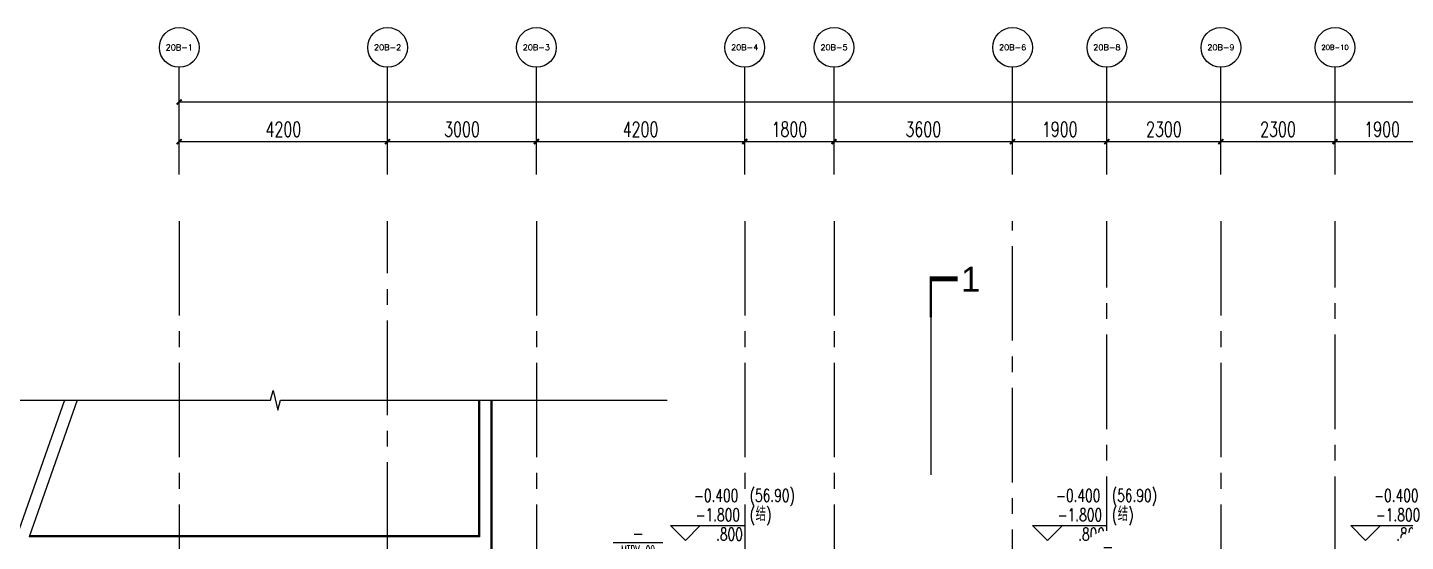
# Model space of a CAD drawing. Extents: x 296441 to 853063, y 459050 to 1117990.
# Drawn here: x 605641 to 633418, y 742536 to 752896 of the extents above; entities that cross this region are included whole.
import ezdxf
from ezdxf.enums import TextEntityAlignment as Align

# ---------------------------------------------------------------- set-up
doc = ezdxf.new("R2010")
doc.units = 0
doc.header["$LTSCALE"] = 1000
for name, pattern in [('14-GRID$0$CENTER2', [28.575, 19.05, -3.175, 3.175, -3.175]), ('20-PLAN-FL01-P$0$HIDDEN2', [4.7625, 3.175, -1.5875]), ('DASH', [0.35, 0.25, -0.1])]:
    doc.linetypes.add(name, pattern=pattern)
for name, color, linetype in [('14-GRID$0$G-GRID', 9, '14-GRID$0$CENTER2'), ('20-PLAN-FL01-P$0$A-ANNO-SYMB-BUBL', 74, 'Continuous'), ('20-PLAN-FL01-P$0$A-HDDN', 150, '20-PLAN-FL01-P$0$HIDDEN2'), ('20-PLAN-FL01-P$0$A-WALL', 1, 'Continuous'), ('20-PLAN-FL01-P$0$M3b-FL01$0$A-SECT-FNSH', 6, 'Continuous'), ('AXIS', 3, 'Continuous'), ('AXIS_TEXT', 7, 'Continuous'), ('DIM_ELEV', 3, 'Continuous'), ('DZ-3-TEXT-FL01$0$A-ROOM-IDEN', 4, 'Continuous'), ('DZ-PLAN-MAIN-FL01$0$A-WIND-IDEN', 33, 'Continuous'), ('DZ-TEXT-FL01$0$A-ROOM-IDEN', 4, 'Continuous'), ('G-GRID-IDEN', 4, 'Continuous'), ('G-GRID-TEXT', 33, 'Continuous'), ('PUB_DIM', 3, 'Continuous'), ('PUB_TEXT', 7, 'Continuous'), ('ZT0_默认图层-----PM、LM、DY、JD', 7, 'Continuous'), ('ZT1_Dim---标注---PM、LM、DY、JD', 252, 'Continuous'), ('ZT1_Dim---索引---PM、LM、DY、JD', 2, 'Continuous')]:
    doc.layers.add(name, color=color, linetype=linetype)
doc.styles.add('20-PLAN-FL01-P$0$GOA_02_Arial_1.00', font='arial.ttf')
doc.styles.add('_TCH_AXIS', font='COMPLEX', dxfattribs={"bigfont": 'GBCBIG'})
doc.styles.add('_TCH_DIM', font='SIMPLEX', dxfattribs={"bigfont": 'GBCBIG'})
doc.styles.add('_TCH_DIM_T3', font='SIMPLEX', dxfattribs={"width": 0.705882, "bigfont": 'GBCBIG'})
doc.styles.add('GOA_04_COMPLEX_1.00', font='complex.shx')
doc.styles.get("Standard").update_dxf_attribs({"font": 'gbenor.shx', "bigfont": 'gbcbig.shx'})
doc.styles.add('ZT-DIMSTYLE', font='ROMANS.shx', dxfattribs={"width": 0.7, "bigfont": 'CHINESE.shx'})
doc.styles.add('卓越符号', font='ROMANS.shx', dxfattribs={"width": 0.7, "bigfont": 'CHINESE.shx'})
doc.dimstyles.new('_TCH_ARCH&&100', dxfattribs={"dimtxt": 297.5, "dimasz": 100, "dimexe": 250, "dimexo": 300, "dimgap": 100, "dimtad": 1, "dimdec": 0, "dimzin": 0, "dimdsep": 46, "dimtxsty": '_TCH_DIM_T3', "dimblk": 'ARCHTICK', "dimcen": 0.09, "dimclrt": 7, "dimazin": 2, "dimtfac": 1, "dimtdec": 0, "dimtix": 1, "dimtmove": 2, "dimatfit": 3, "dimfxl": 0, "dimtolj": 1, "dimtzin": 0, "dimarcsym": 0})
doc.dimstyles.new('ZT-DIM100', dxfattribs={"dimscale": 100, "dimtxt": 2.5, "dimasz": 1.5, "dimexe": 1, "dimexo": 1, "dimgap": 0.5, "dimtad": 1, "dimdec": 0, "dimdsep": 46, "dimtxsty": 'ZT-DIMSTYLE', "dimblk": 'ARCHTICK', "dimcen": 2.5, "dimclrd": 175, "dimclre": 175, "dimclrt": 7, "dimazin": 2, "dimtfac": 1, "dimtix": 1, "dimtmove": 2, "dimatfit": 3, "dimfxl": 0, "dimarcsym": 0})

# ---------------------------------------------------------------- blocks, each defined once
blk = doc.blocks.new('tt13')
at = {"layer": 'DIM_ELEV'}
for p, q in [((862199, 258832), (861899, 259132)), ((861899, 259132), (863395, 259132)), ((862199, 258832), (862499, 259132)), ((860385, 255716), (860085, 255416)), ((860385, 255716), (860685, 255416)), ((860385, 255716), (860385, 254630)), ((860085, 255416), (860685, 255416)), ((860385, 254630), (863051, 254630)), ((863816, 250552), (863516, 250852)), ((863516, 250852), (865012, 250852)), ((863816, 250552), (864116, 250852)), ((860656, 247314), (860356, 247014)), ((860656, 247314), (860956, 247014)), ((860656, 247314), (860656, 246229)), ((860356, 247014), (860956, 247014)), ((860656, 246229), (861806, 246229)), ((863931, 244021), (863631, 244321)), ((863631, 244321), (865127, 244321)), ((863931, 244021), (864231, 244321)), ((861478, 242205), (861178, 241905)), ((861478, 242205), (861778, 241905)), ((861478, 242205), (861478, 241119)), ((861178, 241905), (861778, 241905)), ((861478, 241119), (862628, 241119)), ((864459, 240030), (864159, 240330)), ((864159, 240330), (865655, 240330)), ((864459, 240030), (864759, 240330))]:
    blk.add_line(p, q, dxfattribs=at)
at = {"layer": 'DZ-3-TEXT-FL01$0$A-ROOM-IDEN'}
for s, height, p in [('玄关', 385.8, (862395, 254983)), ('公卫', 385.8, (860493, 254743)), ('厨房', 385.8, (865173, 254593)), ('上', 386, (862204, 253444)), ('下沉庭院', 385.8, (867536, 252345)), ('餐厅', 385.8, (864776, 251908)), ('上空', 385.8, (867837, 251727)), ('下', 386, (861679, 250463)), ('采光井上空', 385.8, (860002, 249275)), ('卫', 386, (860557, 247536)), ('客厅', 385.8, (865694, 247254)), ('南廊', 385.8, (866019, 244098)), ('南廊', 385.8, (860206, 241989)), ('庭院', 385.8, (865682, 239346)), ('下沉庭院上空', 385.8, (861981, 236321))]:
    blk.add_text(s, height=height, dxfattribs=at).set_placement(p)
at = {"layer": 'DZ-PLAN-MAIN-FL01$0$A-WIND-IDEN', "color": 2, "width": 0.8}
for s, p in [('HC1212', (859804, 256583)), ('HC1212', (864819, 256583)), ('LPC0619a', (867342, 249670)), ('MLC4528', (865340, 245673)), ('MLC2228a', (860518, 242834))]:
    blk.add_text(s, height=300, dxfattribs=at).set_placement(p)
at = {"layer": 'DZ-PLAN-MAIN-FL01$0$A-WIND-IDEN', "width": 0.8}
for s, p in [('M0821', (861442, 254446)), ('LPC0720a', (862143, 248966)), ('M0821', (862132, 246994))]:
    blk.add_text(s, height=300, rotation=90, dxfattribs=at).set_placement(p)
at = {"layer": 'DZ-PLAN-MAIN-FL01$0$A-WIND-IDEN', "color": 2, "width": 0.8}
blk.add_text('LPC2619', height=300, rotation=90, dxfattribs=at).set_placement((866923, 251765))
at = {"layer": 'DZ-PLAN-MAIN-FL01$0$A-WIND-IDEN', "width": 0.8}
blk.add_text('LPC0720a', height=300, dxfattribs=at).set_placement((859578, 248390))
at = {"layer": 'DZ-TEXT-FL01$0$A-ROOM-IDEN'}
blk.add_text('上空', height=385.8, dxfattribs=at).set_placement((860988, 252417))
at = {"layer": 'PUB_TEXT', "style": '_TCH_DIM', "width": 0.705882}
for s, p in [('-0.400', (862371, 259612)), ('(56.90)', (863495, 259612)), ('-1.800', (862405, 259222)), ('(', (863495, 259222)), (')', (863826, 259222)), ('.800', (862816, 258832)), ('-0.030', (862026, 254240)), ('-0.130', (862112, 253850)), ('(', (863151, 253850)), (')', (863644, 253850)), ('%%P0.000', (863987, 251332)), ('(57.30)', (865112, 251332)), ('-0.130', (864073, 250942)), ('(', (865112, 250942)), (')', (865442, 250942)), ('-0.030', (860781, 245839)), ('-0.130', (860867, 245449)), ('(', (861906, 245449)), (')', (862399, 245449)), ('-0.050', (864103, 244801)), ('-0.130', (864188, 244411)), ('(', (865227, 244411)), (')', (865557, 244411)), ('(56.90)', (865755, 240810)), ('-0.050', (861604, 240729)), ('-0.400', (864630, 240810)), ('-0.130', (861690, 240339)), ('(', (862728, 240339)), (')', (863222, 240339)), ('-1.600', (864716, 240420)), ('(', (865755, 240420)), (')', (866085, 240420))]:
    blk.add_text(s, height=255, dxfattribs=at).set_placement(p)
at = {"layer": 'PUB_TEXT', "style": '_TCH_DIM'}
for p in [(863615, 259222), (863271, 253850), (865232, 250942), (862026, 245449), (865347, 244411), (862848, 240339), (865875, 240420)]:
    blk.add_text('结', height=289, dxfattribs=at).set_placement(p)
blk = doc.blocks.new('_AXISO')
at = {"layer": 'G-GRID-IDEN'}
blk.add_circle((0, 0), 0.5, dxfattribs=at)
at = {"layer": 'G-GRID-TEXT', "style": 'GOA_04_COMPLEX_1.00', "width": 1.041667}
blk.add_attdef('A', text='', height=0.56, dxfattribs=at).set_placement((-0.25, -0.28), (0.25, -0.28), align=Align.FIT)
blk = doc.blocks.new('_ArchTick')
at = {"color": 0, "linetype": 'ByBlock', "const_width": 0.4}
blk.add_lwpolyline([(-0.5, -0.5), (0.5, 0.5)], dxfattribs=at)
blk = doc.blocks.new('*D163')
at = {"layer": 'Defpoints', "color": 0, "transparency": 16777216}
for p in [(668098, 836054), (608698, 834593), (668098, 834593)]:
    blk.add_point(p, dxfattribs=at)
at = {"layer": 'PUB_DIM', "color": 0, "lineweight": -2, "transparency": 16777216}
for p, q in [((608698, 834893), (608698, 836304)), ((668098, 834893), (668098, 836304)), ((608698, 836054), (668098, 836054))]:
    blk.add_line(p, q, dxfattribs=at)
at = {"layer": 'PUB_DIM', "color": 0, "lineweight": -2, "transparency": 16777216, "xscale": 100, "yscale": 100, "zscale": 100, "rotation": 180}
blk.add_blockref('_ArchTick', (608698, 836054), dxfattribs=at)
at = {"layer": 'PUB_DIM', "color": 0, "lineweight": -2, "transparency": 16777216, "xscale": 100, "yscale": 100, "zscale": 100}
blk.add_blockref('_ArchTick', (668098, 836054), dxfattribs=at)
at = {"layer": 'PUB_DIM', "color": 7, "transparency": 16777216, "insert": (638398, 836303), "char_height": 297.5, "attachment_point": 5, "style": '_TCH_DIM_T3'}
blk.add_mtext('\\A1;59400', dxfattribs=at)
blk = doc.blocks.new('*D164')
at = {"layer": 'Defpoints', "color": 0, "transparency": 16777216}
for p in [(612898, 835254), (608698, 834454), (612898, 834454)]:
    blk.add_point(p, dxfattribs=at)
at = {"layer": 'PUB_DIM', "color": 0, "lineweight": -2, "transparency": 16777216}
for p, q in [((608698, 834754), (608698, 835504)), ((612898, 834754), (612898, 835504)), ((608698, 835254), (612898, 835254))]:
    blk.add_line(p, q, dxfattribs=at)
at = {"layer": 'PUB_DIM', "color": 0, "lineweight": -2, "transparency": 16777216, "xscale": 100, "yscale": 100, "zscale": 100, "rotation": 180}
blk.add_blockref('_ArchTick', (608698, 835254), dxfattribs=at)
at = {"layer": 'PUB_DIM', "color": 0, "lineweight": -2, "transparency": 16777216, "xscale": 100, "yscale": 100, "zscale": 100}
blk.add_blockref('_ArchTick', (612898, 835254), dxfattribs=at)
at = {"layer": 'PUB_DIM', "color": 7, "transparency": 16777216, "insert": (610798, 835503), "char_height": 297.5, "attachment_point": 5, "style": '_TCH_DIM_T3'}
blk.add_mtext('\\A1;4200', dxfattribs=at)
blk = doc.blocks.new('*D165')
at = {"layer": 'Defpoints', "color": 0, "transparency": 16777216}
for p in [(615898, 835254), (612898, 834454), (615898, 834454)]:
    blk.add_point(p, dxfattribs=at)
at = {"layer": 'PUB_DIM', "color": 0, "lineweight": -2, "transparency": 16777216}
for p, q in [((612898, 834754), (612898, 835504)), ((615898, 834754), (615898, 835504)), ((612898, 835254), (615898, 835254))]:
    blk.add_line(p, q, dxfattribs=at)
at = {"layer": 'PUB_DIM', "color": 0, "lineweight": -2, "transparency": 16777216, "xscale": 100, "yscale": 100, "zscale": 100, "rotation": 180}
blk.add_blockref('_ArchTick', (612898, 835254), dxfattribs=at)
at = {"layer": 'PUB_DIM', "color": 0, "lineweight": -2, "transparency": 16777216, "xscale": 100, "yscale": 100, "zscale": 100}
blk.add_blockref('_ArchTick', (615898, 835254), dxfattribs=at)
at = {"layer": 'PUB_DIM', "color": 7, "transparency": 16777216, "insert": (614398, 835503), "char_height": 297.5, "attachment_point": 5, "style": '_TCH_DIM_T3'}
blk.add_mtext('\\A1;3000', dxfattribs=at)
blk = doc.blocks.new('*D166')
at = {"layer": 'Defpoints', "color": 0, "transparency": 16777216}
for p in [(620098, 835254), (615898, 834454), (620098, 834454)]:
    blk.add_point(p, dxfattribs=at)
at = {"layer": 'PUB_DIM', "color": 0, "lineweight": -2, "transparency": 16777216}
for p, q in [((615898, 834754), (615898, 835504)), ((620098, 834754), (620098, 835504)), ((615898, 835254), (620098, 835254))]:
    blk.add_line(p, q, dxfattribs=at)
at = {"layer": 'PUB_DIM', "color": 0, "lineweight": -2, "transparency": 16777216, "xscale": 100, "yscale": 100, "zscale": 100, "rotation": 180}
blk.add_blockref('_ArchTick', (615898, 835254), dxfattribs=at)
at = {"layer": 'PUB_DIM', "color": 0, "lineweight": -2, "transparency": 16777216, "xscale": 100, "yscale": 100, "zscale": 100}
blk.add_blockref('_ArchTick', (620098, 835254), dxfattribs=at)
at = {"layer": 'PUB_DIM', "color": 7, "transparency": 16777216, "insert": (617998, 835503), "char_height": 297.5, "attachment_point": 5, "style": '_TCH_DIM_T3'}
blk.add_mtext('\\A1;4200', dxfattribs=at)
blk = doc.blocks.new('*D167')
at = {"layer": 'Defpoints', "color": 0, "transparency": 16777216}
for p in [(621898, 835254), (620098, 834454), (621898, 834454)]:
    blk.add_point(p, dxfattribs=at)
at = {"layer": 'PUB_DIM', "color": 0, "lineweight": -2, "transparency": 16777216}
for p, q in [((620098, 834754), (620098, 835504)), ((621898, 834754), (621898, 835504)), ((620098, 835254), (621898, 835254))]:
    blk.add_line(p, q, dxfattribs=at)
at = {"layer": 'PUB_DIM', "color": 0, "lineweight": -2, "transparency": 16777216, "xscale": 100, "yscale": 100, "zscale": 100, "rotation": 180}
blk.add_blockref('_ArchTick', (620098, 835254), dxfattribs=at)
at = {"layer": 'PUB_DIM', "color": 0, "lineweight": -2, "transparency": 16777216, "xscale": 100, "yscale": 100, "zscale": 100}
blk.add_blockref('_ArchTick', (621898, 835254), dxfattribs=at)
at = {"layer": 'PUB_DIM', "color": 7, "transparency": 16777216, "insert": (620998, 835503), "char_height": 297.5, "attachment_point": 5, "style": '_TCH_DIM_T3'}
blk.add_mtext('\\A1;1800', dxfattribs=at)
blk = doc.blocks.new('*D168')
at = {"layer": 'Defpoints', "color": 0, "transparency": 16777216}
for p in [(625498, 835254), (621898, 834454), (625498, 834454)]:
    blk.add_point(p, dxfattribs=at)
at = {"layer": 'PUB_DIM', "color": 0, "lineweight": -2, "transparency": 16777216}
for p, q in [((621898, 834754), (621898, 835504)), ((625498, 834754), (625498, 835504)), ((621898, 835254), (625498, 835254))]:
    blk.add_line(p, q, dxfattribs=at)
at = {"layer": 'PUB_DIM', "color": 0, "lineweight": -2, "transparency": 16777216, "xscale": 100, "yscale": 100, "zscale": 100, "rotation": 180}
blk.add_blockref('_ArchTick', (621898, 835254), dxfattribs=at)
at = {"layer": 'PUB_DIM', "color": 0, "lineweight": -2, "transparency": 16777216, "xscale": 100, "yscale": 100, "zscale": 100}
blk.add_blockref('_ArchTick', (625498, 835254), dxfattribs=at)
at = {"layer": 'PUB_DIM', "color": 7, "transparency": 16777216, "insert": (623698, 835503), "char_height": 297.5, "attachment_point": 5, "style": '_TCH_DIM_T3'}
blk.add_mtext('\\A1;3600', dxfattribs=at)
blk = doc.blocks.new('*D169')
at = {"layer": 'Defpoints', "color": 0, "transparency": 16777216}
for p in [(627398, 835254), (625498, 834454), (627398, 834454)]:
    blk.add_point(p, dxfattribs=at)
at = {"layer": 'PUB_DIM', "color": 0, "lineweight": -2, "transparency": 16777216}
for p, q in [((625498, 834754), (625498, 835504)), ((627398, 834754), (627398, 835504)), ((625498, 835254), (627398, 835254))]:
    blk.add_line(p, q, dxfattribs=at)
at = {"layer": 'PUB_DIM', "color": 0, "lineweight": -2, "transparency": 16777216, "xscale": 100, "yscale": 100, "zscale": 100, "rotation": 180}
blk.add_blockref('_ArchTick', (625498, 835254), dxfattribs=at)
at = {"layer": 'PUB_DIM', "color": 0, "lineweight": -2, "transparency": 16777216, "xscale": 100, "yscale": 100, "zscale": 100}
blk.add_blockref('_ArchTick', (627398, 835254), dxfattribs=at)
at = {"layer": 'PUB_DIM', "color": 7, "transparency": 16777216, "insert": (626448, 835503), "char_height": 297.5, "attachment_point": 5, "style": '_TCH_DIM_T3'}
blk.add_mtext('\\A1;1900', dxfattribs=at)
blk = doc.blocks.new('*D170')
at = {"layer": 'Defpoints', "color": 0, "transparency": 16777216}
for p in [(629698, 835254), (627398, 834454), (629698, 834454)]:
    blk.add_point(p, dxfattribs=at)
at = {"layer": 'PUB_DIM', "color": 0, "lineweight": -2, "transparency": 16777216}
for p, q in [((627398, 834754), (627398, 835504)), ((629698, 834754), (629698, 835504)), ((627398, 835254), (629698, 835254))]:
    blk.add_line(p, q, dxfattribs=at)
at = {"layer": 'PUB_DIM', "color": 0, "lineweight": -2, "transparency": 16777216, "xscale": 100, "yscale": 100, "zscale": 100, "rotation": 180}
blk.add_blockref('_ArchTick', (627398, 835254), dxfattribs=at)
at = {"layer": 'PUB_DIM', "color": 0, "lineweight": -2, "transparency": 16777216, "xscale": 100, "yscale": 100, "zscale": 100}
blk.add_blockref('_ArchTick', (629698, 835254), dxfattribs=at)
at = {"layer": 'PUB_DIM', "color": 7, "transparency": 16777216, "insert": (628548, 835503), "char_height": 297.5, "attachment_point": 5, "style": '_TCH_DIM_T3'}
blk.add_mtext('\\A1;2300', dxfattribs=at)
blk = doc.blocks.new('*D171')
at = {"layer": 'Defpoints', "color": 0, "transparency": 16777216}
for p in [(631998, 835254), (629698, 834454), (631998, 834454)]:
    blk.add_point(p, dxfattribs=at)
at = {"layer": 'PUB_DIM', "color": 0, "lineweight": -2, "transparency": 16777216}
for p, q in [((629698, 834754), (629698, 835504)), ((631998, 834754), (631998, 835504)), ((629698, 835254), (631998, 835254))]:
    blk.add_line(p, q, dxfattribs=at)
at = {"layer": 'PUB_DIM', "color": 0, "lineweight": -2, "transparency": 16777216, "xscale": 100, "yscale": 100, "zscale": 100, "rotation": 180}
blk.add_blockref('_ArchTick', (629698, 835254), dxfattribs=at)
at = {"layer": 'PUB_DIM', "color": 0, "lineweight": -2, "transparency": 16777216, "xscale": 100, "yscale": 100, "zscale": 100}
blk.add_blockref('_ArchTick', (631998, 835254), dxfattribs=at)
at = {"layer": 'PUB_DIM', "color": 7, "transparency": 16777216, "insert": (630848, 835503), "char_height": 297.5, "attachment_point": 5, "style": '_TCH_DIM_T3'}
blk.add_mtext('\\A1;2300', dxfattribs=at)
blk = doc.blocks.new('*D172')
at = {"layer": 'Defpoints', "color": 0, "transparency": 16777216}
for p in [(633898, 835254), (631998, 834454), (633898, 834454)]:
    blk.add_point(p, dxfattribs=at)
at = {"layer": 'PUB_DIM', "color": 0, "lineweight": -2, "transparency": 16777216}
for p, q in [((631998, 834754), (631998, 835504)), ((633898, 834754), (633898, 835504)), ((631998, 835254), (633898, 835254))]:
    blk.add_line(p, q, dxfattribs=at)
at = {"layer": 'PUB_DIM', "color": 0, "lineweight": -2, "transparency": 16777216, "xscale": 100, "yscale": 100, "zscale": 100, "rotation": 180}
blk.add_blockref('_ArchTick', (631998, 835254), dxfattribs=at)
at = {"layer": 'PUB_DIM', "color": 0, "lineweight": -2, "transparency": 16777216, "xscale": 100, "yscale": 100, "zscale": 100}
blk.add_blockref('_ArchTick', (633898, 835254), dxfattribs=at)
at = {"layer": 'PUB_DIM', "color": 7, "transparency": 16777216, "insert": (632948, 835503), "char_height": 297.5, "attachment_point": 5, "style": '_TCH_DIM_T3'}
blk.add_mtext('\\A1;1900', dxfattribs=at)
blk = doc.blocks.new('卓越-指向索引')
blk.add_wipeout([(0, 5), (-0.52, 4.97), (-1.04, 4.89), (-1.55, 4.76), (-2.03, 4.57), (-2.5, 4.33), (-2.94, 4.05), (-3.35, 3.72), (-3.72, 3.35), (-4.05, 2.94), (-4.33, 2.5), (-4.57, 2.03), (-4.76, 1.55), (-4.89, 1.04), (-4.97, 0.52), (-5, 0), (-4.97, -0.52), (-4.89, -1.04), (-4.76, -1.55), (-4.57, -2.03), (-4.33, -2.5), (-4.05, -2.94), (-3.72, -3.35), (-3.35, -3.72), (-2.94, -4.05), (-2.5, -4.33), (-2.03, -4.57), (-1.55, -4.76), (-1.04, -4.89), (-0.52, -4.97), (0, -5), (0.52, -4.97), (1.04, -4.89), (1.55, -4.76), (2.03, -4.57), (2.5, -4.33), (2.94, -4.05), (3.35, -3.72), (3.72, -3.35), (4.05, -2.94), (4.33, -2.5), (4.57, -2.03), (4.76, -1.55), (4.89, -1.04), (4.97, -0.52), (5, 0), (4.97, 0.52), (4.89, 1.04), (4.76, 1.55), (4.57, 2.03), (4.33, 2.5), (4.05, 2.94), (3.72, 3.35), (3.35, 3.72), (2.94, 4.05), (2.5, 4.33), (2.03, 4.57), (1.55, 4.76), (1.04, 4.89), (0.52, 4.97)])
blk.add_line((-5, 0), (5, 0))
at = {"color": 0, "style": '卓越符号', "width": 0.7, "flags": 8}
blk.add_attdef('索引编号', text='', height=3, dxfattribs=at).set_placement((0, 0.37), align=Align.CENTER)
at = {"color": 0, "style": '卓越符号', "width": 0.892319, "flags": 8}
blk.add_attdef('图号', text='', height=3, dxfattribs=at).set_placement((-3.41, -3.6), (3.41, -3.6), align=Align.FIT)
blk = doc.blocks.new('*D2479')
at = {"layer": 'Defpoints', "color": 0, "ltscale": 1000, "transparency": 16777216}
for p in [(4480, 232), (3280, -85), (4480, -43)]:
    blk.add_point(p, dxfattribs=at)
at = {"layer": 'ZT1_Dim---标注---PM、LM、DY、JD', "color": 175, "linetype": 'ByBlock', "lineweight": -2, "ltscale": 1000, "transparency": 16777216}
for p, q in [((3280, 15), (3280, 332)), ((4480, 57), (4480, 332)), ((3280, 232), (4480, 232))]:
    blk.add_line(p, q, dxfattribs=at)
at = {"layer": 'ZT1_Dim---标注---PM、LM、DY、JD', "color": 175, "lineweight": -2, "ltscale": 1000, "transparency": 16777216, "xscale": 150, "yscale": 150, "zscale": 150, "rotation": 180}
blk.add_blockref('_ArchTick', (3280, 232), dxfattribs=at)
at = {"layer": 'ZT1_Dim---标注---PM、LM、DY、JD', "color": 175, "lineweight": -2, "ltscale": 1000, "transparency": 16777216, "xscale": 150, "yscale": 150, "zscale": 150}
blk.add_blockref('_ArchTick', (4480, 232), dxfattribs=at)
at = {"layer": 'ZT1_Dim---标注---PM、LM、DY、JD', "color": 7, "ltscale": 1000, "transparency": 16777216, "insert": (3880, 407), "char_height": 250, "attachment_point": 5, "style": 'ZT-DIMSTYLE'}
blk.add_mtext('1200', dxfattribs=at)
blk = doc.blocks.new('*D2480')
at = {"layer": 'Defpoints', "color": 0, "ltscale": 1000, "transparency": 16777216}
for p in [(3280, 232), (1960, 0), (3280, -85)]:
    blk.add_point(p, dxfattribs=at)
at = {"layer": 'ZT1_Dim---标注---PM、LM、DY、JD', "color": 175, "linetype": 'ByBlock', "lineweight": -2, "ltscale": 1000, "transparency": 16777216}
for p, q in [((1960, 100), (1960, 332)), ((3280, 15), (3280, 332)), ((1960, 232), (3280, 232))]:
    blk.add_line(p, q, dxfattribs=at)
at = {"layer": 'ZT1_Dim---标注---PM、LM、DY、JD', "color": 175, "lineweight": -2, "ltscale": 1000, "transparency": 16777216, "xscale": 150, "yscale": 150, "zscale": 150, "rotation": 180}
blk.add_blockref('_ArchTick', (1960, 232), dxfattribs=at)
at = {"layer": 'ZT1_Dim---标注---PM、LM、DY、JD', "color": 175, "lineweight": -2, "ltscale": 1000, "transparency": 16777216, "xscale": 150, "yscale": 150, "zscale": 150}
blk.add_blockref('_ArchTick', (3280, 232), dxfattribs=at)
at = {"layer": 'ZT1_Dim---标注---PM、LM、DY、JD', "color": 7, "ltscale": 1000, "transparency": 16777216, "insert": (2620, 407), "char_height": 250, "attachment_point": 5, "style": 'ZT-DIMSTYLE'}
blk.add_mtext('1320', dxfattribs=at)
blk = doc.blocks.new('*D2481')
at = {"layer": 'Defpoints', "color": 0, "ltscale": 1000, "transparency": 16777216}
for p in [(1960, 216), (1760, -85), (1960, -85)]:
    blk.add_point(p, dxfattribs=at)
at = {"layer": 'ZT1_Dim---标注---PM、LM、DY、JD', "color": 175, "linetype": 'ByBlock', "lineweight": -2, "ltscale": 1000, "transparency": 16777216}
for p, q in [((1760, 15), (1760, 316)), ((1960, 15), (1960, 316)), ((1760, 216), (1610, 216)), ((1760, 216), (1960, 216)), ((1960, 216), (2110, 216))]:
    blk.add_line(p, q, dxfattribs=at)
at = {"layer": 'ZT1_Dim---标注---PM、LM、DY、JD', "color": 175, "lineweight": -2, "ltscale": 1000, "transparency": 16777216, "xscale": 150, "yscale": 150, "zscale": 150}
blk.add_blockref('_ArchTick', (1760, 216), dxfattribs=at)
at = {"layer": 'ZT1_Dim---标注---PM、LM、DY、JD', "color": 175, "lineweight": -2, "ltscale": 1000, "transparency": 16777216, "xscale": 150, "yscale": 150, "zscale": 150, "rotation": 180}
blk.add_blockref('_ArchTick', (1960, 216), dxfattribs=at)
at = {"layer": 'ZT1_Dim---标注---PM、LM、DY、JD', "color": 7, "ltscale": 1000, "transparency": 16777216, "insert": (1860, 391), "char_height": 250, "attachment_point": 5, "style": 'ZT-DIMSTYLE'}
blk.add_mtext('200', dxfattribs=at)
blk = doc.blocks.new('*D2482')
at = {"layer": 'Defpoints', "color": 0, "ltscale": 1000, "transparency": 16777216}
for p in [(1760, 216), (260, -85), (1760, -85)]:
    blk.add_point(p, dxfattribs=at)
at = {"layer": 'ZT1_Dim---标注---PM、LM、DY、JD', "color": 175, "linetype": 'ByBlock', "lineweight": -2, "ltscale": 1000, "transparency": 16777216}
for p, q in [((260, 15), (260, 316)), ((1760, 15), (1760, 316)), ((260, 216), (1760, 216))]:
    blk.add_line(p, q, dxfattribs=at)
at = {"layer": 'ZT1_Dim---标注---PM、LM、DY、JD', "color": 175, "lineweight": -2, "ltscale": 1000, "transparency": 16777216, "xscale": 150, "yscale": 150, "zscale": 150, "rotation": 180}
blk.add_blockref('_ArchTick', (260, 216), dxfattribs=at)
at = {"layer": 'ZT1_Dim---标注---PM、LM、DY、JD', "color": 175, "lineweight": -2, "ltscale": 1000, "transparency": 16777216, "xscale": 150, "yscale": 150, "zscale": 150}
blk.add_blockref('_ArchTick', (1760, 216), dxfattribs=at)
at = {"layer": 'ZT1_Dim---标注---PM、LM、DY、JD', "color": 7, "ltscale": 1000, "transparency": 16777216, "insert": (1010, 391), "char_height": 250, "attachment_point": 5, "style": 'ZT-DIMSTYLE'}
blk.add_mtext('1500', dxfattribs=at)
blk = doc.blocks.new('*D2483')
at = {"layer": 'Defpoints', "color": 0, "ltscale": 1000, "transparency": 16777216}
for p in [(260, 216), (60, -85), (260, -85)]:
    blk.add_point(p, dxfattribs=at)
at = {"layer": 'ZT1_Dim---标注---PM、LM、DY、JD', "color": 175, "linetype": 'ByBlock', "lineweight": -2, "ltscale": 1000, "transparency": 16777216}
for p, q in [((60, 15), (60, 316)), ((260, 15), (260, 316)), ((60, 216), (260, 216))]:
    blk.add_line(p, q, dxfattribs=at)
at = {"layer": 'ZT1_Dim---标注---PM、LM、DY、JD', "color": 175, "lineweight": -2, "ltscale": 1000, "transparency": 16777216, "xscale": 150, "yscale": 150, "zscale": 150, "rotation": 180}
blk.add_blockref('_ArchTick', (60, 216), dxfattribs=at)
at = {"layer": 'ZT1_Dim---标注---PM、LM、DY、JD', "color": 175, "lineweight": -2, "ltscale": 1000, "transparency": 16777216, "xscale": 150, "yscale": 150, "zscale": 150}
blk.add_blockref('_ArchTick', (260, 216), dxfattribs=at)
at = {"layer": 'ZT1_Dim---标注---PM、LM、DY、JD', "color": 7, "ltscale": 1000, "transparency": 16777216, "insert": (363, 391), "char_height": 250, "attachment_point": 5, "style": 'ZT-DIMSTYLE'}
blk.add_mtext('200', dxfattribs=at)
blk = doc.blocks.new('*D2484')
at = {"layer": 'Defpoints', "color": 0, "ltscale": 1000, "transparency": 16777216}
for p in [(60, 216), (-435, -85), (60, -85)]:
    blk.add_point(p, dxfattribs=at)
at = {"layer": 'ZT1_Dim---标注---PM、LM、DY、JD', "color": 175, "linetype": 'ByBlock', "lineweight": -2, "ltscale": 1000, "transparency": 16777216}
for p, q in [((-435, 15), (-435, 316)), ((60, 15), (60, 316)), ((-435, 216), (-585, 216)), ((-435, 216), (60, 216)), ((60, 216), (210, 216))]:
    blk.add_line(p, q, dxfattribs=at)
at = {"layer": 'ZT1_Dim---标注---PM、LM、DY、JD', "color": 175, "lineweight": -2, "ltscale": 1000, "transparency": 16777216, "xscale": 150, "yscale": 150, "zscale": 150}
blk.add_blockref('_ArchTick', (-435, 216), dxfattribs=at)
at = {"layer": 'ZT1_Dim---标注---PM、LM、DY、JD', "color": 175, "lineweight": -2, "ltscale": 1000, "transparency": 16777216, "xscale": 150, "yscale": 150, "zscale": 150, "rotation": 180}
blk.add_blockref('_ArchTick', (60, 216), dxfattribs=at)
at = {"layer": 'ZT1_Dim---标注---PM、LM、DY、JD', "color": 7, "ltscale": 1000, "transparency": 16777216, "insert": (-187, 391), "char_height": 250, "attachment_point": 5, "style": 'ZT-DIMSTYLE'}
blk.add_mtext('495', dxfattribs=at)
blk = doc.blocks.new('*D2485')
at = {"layer": 'Defpoints', "color": 0, "ltscale": 1000, "transparency": 16777216}
for p in [(-435, 216), (-1635, -85), (-435, -85)]:
    blk.add_point(p, dxfattribs=at)
at = {"layer": 'ZT1_Dim---标注---PM、LM、DY、JD', "color": 175, "linetype": 'ByBlock', "lineweight": -2, "ltscale": 1000, "transparency": 16777216}
for p, q in [((-1635, 15), (-1635, 316)), ((-435, 15), (-435, 316)), ((-1635, 216), (-435, 216))]:
    blk.add_line(p, q, dxfattribs=at)
at = {"layer": 'ZT1_Dim---标注---PM、LM、DY、JD', "color": 175, "lineweight": -2, "ltscale": 1000, "transparency": 16777216, "xscale": 150, "yscale": 150, "zscale": 150, "rotation": 180}
blk.add_blockref('_ArchTick', (-1635, 216), dxfattribs=at)
at = {"layer": 'ZT1_Dim---标注---PM、LM、DY、JD', "color": 175, "lineweight": -2, "ltscale": 1000, "transparency": 16777216, "xscale": 150, "yscale": 150, "zscale": 150}
blk.add_blockref('_ArchTick', (-435, 216), dxfattribs=at)
at = {"layer": 'ZT1_Dim---标注---PM、LM、DY、JD', "color": 7, "ltscale": 1000, "transparency": 16777216, "insert": (-1035, 391), "char_height": 250, "attachment_point": 5, "style": 'ZT-DIMSTYLE'}
blk.add_mtext('1200', dxfattribs=at)
blk = doc.blocks.new('20200213130256')
for points, const_width in [([(15124.8, -1968.5), (15689.8, -1968.5)], 100), ([(15150, -1918.2), (15150, -2743.2)], 50)]:
    blk.add_lwpolyline(points, dxfattribs=dict(const_width=const_width))
at = {"layer": 'AXIS'}
for p, q in [((0, 139), (0, 2300)), ((4200, 139), (4200, 2300)), ((7200, 139), (7200, 2300)), ((11400, 139), (11400, 2300)), ((13200, 139), (13200, 2300)), ((16800, 139), (16800, 2300)), ((18700, 139), (18700, 2300)), ((21000, 139), (21000, 2300)), ((23300, 139), (23300, 2300))]:
    blk.add_line(p, q, dxfattribs=at)
ref = blk.add_blockref('_AXISO', (0, 2700), dxfattribs=dict(at, xscale=800, yscale=800, zscale=800))
ref.add_attrib('A', '20B-1', dxfattribs={"layer": 'AXIS_TEXT', "height": 118.49, "style": '_TCH_AXIS'}).set_placement((-273.7, 2640.8), (273.7, 2640.8), align=Align.FIT)
ref = blk.add_blockref('_AXISO', (4200, 2700), dxfattribs=dict(at, xscale=800, yscale=800, zscale=800))
ref.add_attrib('A', '20B-2', dxfattribs={"layer": 'AXIS_TEXT', "height": 112.93, "style": '_TCH_AXIS'}).set_placement((3925.8, 2643.5), (4474.2, 2643.5), align=Align.FIT)
ref = blk.add_blockref('_AXISO', (7200, 2700), dxfattribs=dict(at, xscale=800, yscale=800, zscale=800))
ref.add_attrib('A', '20B-3', dxfattribs={"layer": 'AXIS_TEXT', "height": 112.93, "style": '_TCH_AXIS'}).set_placement((6925.8, 2643.5), (7474.2, 2643.5), align=Align.FIT)
ref = blk.add_blockref('_AXISO', (11400, 2700), dxfattribs=dict(at, xscale=800, yscale=800, zscale=800))
ref.add_attrib('A', '20B-4', dxfattribs={"layer": 'AXIS_TEXT', "height": 110.84, "style": '_TCH_AXIS'}).set_placement((11125.5, 2644.6), (11674.5, 2644.6), align=Align.FIT)
ref = blk.add_blockref('_AXISO', (13200, 2700), dxfattribs=dict(at, xscale=800, yscale=800, zscale=800))
ref.add_attrib('A', '20B-5', dxfattribs={"layer": 'AXIS_TEXT', "height": 112.93, "style": '_TCH_AXIS'}).set_placement((12925.8, 2643.5), (13474.2, 2643.5), align=Align.FIT)
ref = blk.add_blockref('_AXISO', (16800, 2700), dxfattribs=dict(at, xscale=800, yscale=800, zscale=800))
ref.add_attrib('A', '20B-6', dxfattribs={"layer": 'AXIS_TEXT', "height": 112.93, "style": '_TCH_AXIS'}).set_placement((16525.8, 2643.5), (17074.2, 2643.5), align=Align.FIT)
ref = blk.add_blockref('_AXISO', (18700, 2700), dxfattribs=dict(at, xscale=800, yscale=800, zscale=800))
ref.add_attrib('A', '20B-8', dxfattribs={"layer": 'AXIS_TEXT', "height": 112.93, "style": '_TCH_AXIS'}).set_placement((18425.8, 2643.5), (18974.2, 2643.5), align=Align.FIT)
ref = blk.add_blockref('_AXISO', (21000, 2700), dxfattribs=dict(at, xscale=800, yscale=800, zscale=800))
ref.add_attrib('A', '20B-9', dxfattribs={"layer": 'AXIS_TEXT', "height": 112.93, "style": '_TCH_AXIS'}).set_placement((20725.8, 2643.5), (21274.2, 2643.5), align=Align.FIT)
ref = blk.add_blockref('_AXISO', (23300, 2700), dxfattribs=dict(at, xscale=800, yscale=800, zscale=800))
ref.add_attrib('A', '20B-10', dxfattribs={"layer": 'AXIS_TEXT', "height": 98.93, "style": '_TCH_AXIS'}).set_placement((23024.4, 2650.5), (23575.6, 2650.5), align=Align.FIT)
at = {"style": '20-PLAN-FL01-P$0$GOA_02_Arial_1.00'}
blk.add_attdef('1', text='', height=500, dxfattribs=at).set_placement((15954.7, -1972.2), align=Align.MIDDLE_CENTER)
at = {"layer": 'PUB_DIM'}
for p1, p2, distance, picture, middle in [((0, 139), (59400, 139), 1461, '*D163', (29700, 1848.8)), ((0, 0), (4200, 0), 800, '*D164', (2100, 1048.8)), ((4200, 0), (7200, 0), 800, '*D165', (5700, 1048.8)), ((7200, 0), (11400, 0), 800, '*D166', (9300, 1048.8)), ((11400, 0), (13200, 0), 800, '*D167', (12300, 1048.8)), ((13200, 0), (16800, 0), 800, '*D168', (15000, 1048.8)), ((16800, 0), (18700, 0), 800, '*D169', (17750, 1048.8)), ((18700, 0), (21000, 0), 800, '*D170', (19850, 1048.8)), ((21000, 0), (23300, 0), 800, '*D171', (22150, 1048.8)), ((23300, 0), (25200, 0), 800, '*D172', (24250, 1048.8))]:
    dim = blk.add_aligned_dim(p1=p1, p2=p2, distance=distance, dimstyle='_TCH_ARCH&&100', dxfattribs=at)
    dim.commit()
    dim.dimension.update_dxf_attribs({"geometry": picture, "text_midpoint": middle, "insert": (-608698.5, -834454.2)})
blk = doc.blocks.new('20200306164642')
at = {"layer": 'ZT1_Dim---索引---PM、LM、DY、JD'}
blk.add_lwpolyline([(977.3, 1328.2), (977.3, 1931.4), (1862.3, 1931.4)], dxfattribs=at)
at = {"layer": 'ZT1_Dim---索引---PM、LM、DY、JD', "linetype": 'DASH', "const_width": 25}
blk.add_lwpolyline([(-188.3, 1328.2), (2142.8, 1328.2, -0.4142136), (2428.5, 1042.5), (2428.5, -922.3, -0.4142136), (2142.8, -1208), (-188.3, -1208, -0.4142136), (-474, -922.3), (-474, 1042.5, -0.4142136)], format="xyb", close=True, dxfattribs=at)
at = {"layer": 'ZT1_Dim---标注---PM、LM、DY、JD', "ltscale": 1000}
for base, p1, p2, picture, middle in [((3280, 232.3), (1960, 0), (3280, -85), '*D2480', (2620, 407.3)), ((4480, 232.3), (3280, -85), (4480, -42.5), '*D2479', (3880, 407.3)), ((-435, 216.2), (-1635, -85), (-435, -85), '*D2485', (-1035, 391.2)), ((60, 216.2), (-435, -85), (60, -85), '*D2484', (-187.5, 391.2)), ((1760, 216.2), (260, -85), (1760, -85), '*D2482', (1010, 391.2)), ((1960, 216.2), (1760, -85), (1960, -85), '*D2481', (1860, 391.2))]:
    dim = blk.add_linear_dim(base=base, p1=p1, p2=p2, dimstyle='ZT-DIM100', override={"dimfxl": 200}, dxfattribs=at)
    dim.commit()
    dim.dimension.update_dxf_attribs({"geometry": picture, "text_midpoint": middle})
dim = blk.add_linear_dim(base=(260, 216.2), p1=(60, -85), p2=(260, -85), dimstyle='ZT-DIM100', override={"dimfxl": 200}, dxfattribs=at)
dim.commit()
dim.dimension.update_dxf_attribs({"geometry": '*D2483', "text_midpoint": (362.5, 391.2), "dimtype": 128})
at = {"layer": 'ZT1_Dim---索引---PM、LM、DY、JD', "color": 7}
ref = blk.add_blockref('卓越-指向索引', (1862.3, 1931.4), dxfattribs=dict(at, xscale=100, yscale=100, zscale=100))
ref.add_attrib('索引编号', '-', dxfattribs={"layer": '0', "color": 0, "height": 300, "style": '卓越符号', "width": 0.7}).set_placement((1862.3, 1968), align=Align.CENTER)
ref.add_attrib('图号', 'MTDY-04', dxfattribs={"layer": '0', "color": 0, "height": 300, "style": '卓越符号', "width": 0.333807}).set_placement((1521.7, 1571.3), (2203.6, 1571.3), align=Align.FIT)

msp = doc.modelspace()

# ---------------------------------------------------------------- linework, layer by layer
at = {"layer": '14-GRID$0$G-GRID', "color": 8, "ltscale": 0.1}
for p, q in [((608698.5, 748996.4), (608698.5, 716237.9)), ((612898.5, 736512.6), (612898.5, 748996.4)), ((615898.5, 748996.4), (615898.5, 716237.9)), ((620098.5, 748996.4), (620098.5, 716237.9)), ((621898.5, 748996.4), (621898.5, 733812.6)), ((625498.5, 738012.6), (625498.5, 748996.4)), ((627398.5, 730512.6), (627398.5, 748996.4)), ((629698.5, 748996.4), (629698.5, 716237.9)), ((631998.5, 730512.6), (631998.5, 748996.4))]:
    msp.add_line(p, q, dxfattribs=at)
at = {"layer": '20-PLAN-FL01-P$0$A-ANNO-SYMB-BUBL'}
for p, q in [((610538.7, 745382.4), (610588.7, 745582.4)), ((610588.7, 745582.4), (610688.7, 745182.4)), ((602740.8, 745382.4), (610538.7, 745382.4)), ((610688.7, 745182.4), (610738.7, 745382.4)), ((610738.7, 745382.4), (618536.6, 745382.4))]:
    msp.add_line(p, q, dxfattribs=at)
at = {"layer": '20-PLAN-FL01-P$0$A-HDDN'}
msp.add_line((623848.5, 747053.2), (623848.5, 711637.1), dxfattribs=at)
at = {"layer": '20-PLAN-FL01-P$0$A-WALL', "color": 1}
for p, q in [((606385.3, 745382.4), (596766.7, 718092.5)), ((606639.7, 745382.4), (605670.6, 742632.6)), ((614748.5, 745382.4), (614748.5, 742632.6)), ((614988.5, 740232.6), (614988.5, 745382.4)), ((614748.5, 742632.6), (605670.6, 742632.6))]:
    msp.add_line(p, q, dxfattribs=at)
at = {"layer": '20-PLAN-FL01-P$0$M3b-FL01$0$A-SECT-FNSH'}
for p, q in [((614728.5, 745382.4), (614728.5, 742652.6)), ((615008.5, 740252.6), (615008.5, 745382.4)), ((614728.5, 742652.6), (605677.6, 742652.6))]:
    msp.add_line(p, q, dxfattribs=at)
at = {"layer": 'DIM_ELEV'}
for p, q in [((618902.5, 742556.4), (618602.5, 742856.4)), ((618602.5, 742856.4), (620098.5, 742856.4)), ((618902.5, 742556.4), (619202.5, 742856.4)), ((626202.5, 742556.4), (625902.5, 742856.4)), ((625902.5, 742856.4), (627398.5, 742856.4)), ((626202.5, 742556.4), (626502.5, 742856.4))]:
    msp.add_line(p, q, dxfattribs=at)

# ---------------------------------------------------------------- block references
msp.add_blockref('tt13', (-229584.3, 483724.4))
at = {"layer": 'ZT0_默认图层-----PM、LM、DY、JD', "ltscale": 5000}
msp.add_blockref('20200213130256', (608698.5, 749796.4), dxfattribs=at).add_auto_attribs({'1': '1'})
at = {"layer": 'ZT1_Dim---索引---PM、LM、DY、JD', "color": 7}
ref = msp.add_blockref('卓越-指向索引', (617948.1, 742516.5), dxfattribs=dict(at, xscale=100, yscale=100, zscale=100))
ref.add_attrib('索引编号', '-', dxfattribs={"layer": '0', "color": 0, "height": 300, "style": '卓越符号', "width": 0.7}).set_placement((617948.1, 742553), align=Align.CENTER)
ref.add_attrib('图号', 'MTDY-02', dxfattribs={"layer": '0', "color": 0, "height": 300, "style": '卓越符号', "width": 0.336157}).set_placement((617607.5, 742156.4), (618289.4, 742156.4), align=Align.FIT)

# ---------------------------------------------------------------- texts
at = {"layer": 'PUB_TEXT', "style": '_TCH_DIM', "width": 0.705882}
for s, p in [('(56.90)', (620198.5, 743336.4)), ('(56.90)', (627498.5, 743336.4)), ('-0.400', (619074.2, 743336.4)), ('-0.400', (626374.2, 743336.4)), ('-1.800', (619108.5, 742946.4)), ('(', (620198.5, 742946.4)), (')', (620529.1, 742946.4)), ('-1.800', (626408.5, 742946.4)), ('(', (627498.5, 742946.4)), (')', (627829.1, 742946.4)), ('.800', (619519.9, 742556.4)), ('.800', (626819.9, 742556.4))]:
    msp.add_text(s, height=255, dxfattribs=at).set_placement(p)
at = {"layer": 'PUB_TEXT', "style": '_TCH_DIM'}
for p in [(620318.5, 742946.4), (627618.5, 742946.4)]:
    msp.add_text('结', height=289.4, dxfattribs=at).set_placement(p)

# ---------------------------------------------------------------- next in the draw order: block references
at = {"layer": 'ZT0_默认图层-----PM、LM、DY、JD', "ltscale": 1000}
msp.add_blockref('20200306164642', (631818.5, 740317.6), dxfattribs=at)
at = {"layer": 'ZT1_Dim---索引---PM、LM、DY、JD', "color": 7}
ref = msp.add_blockref('卓越-指向索引', (627420.8, 742249.1), dxfattribs=dict(at, xscale=100, yscale=100, zscale=100))
ref.add_attrib('索引编号', '-', dxfattribs={"layer": '0', "color": 0, "height": 300, "style": '卓越符号', "width": 0.7}).set_placement((627420.8, 742285.6), align=Align.CENTER)
ref.add_attrib('图号', 'MTDY-04', dxfattribs={"layer": '0', "color": 0, "height": 300, "style": '卓越符号', "width": 0.333807}).set_placement((627080.2, 741888.9), (627762.1, 741888.9), align=Align.FIT)

doc.saveas('drawing.dxf')
